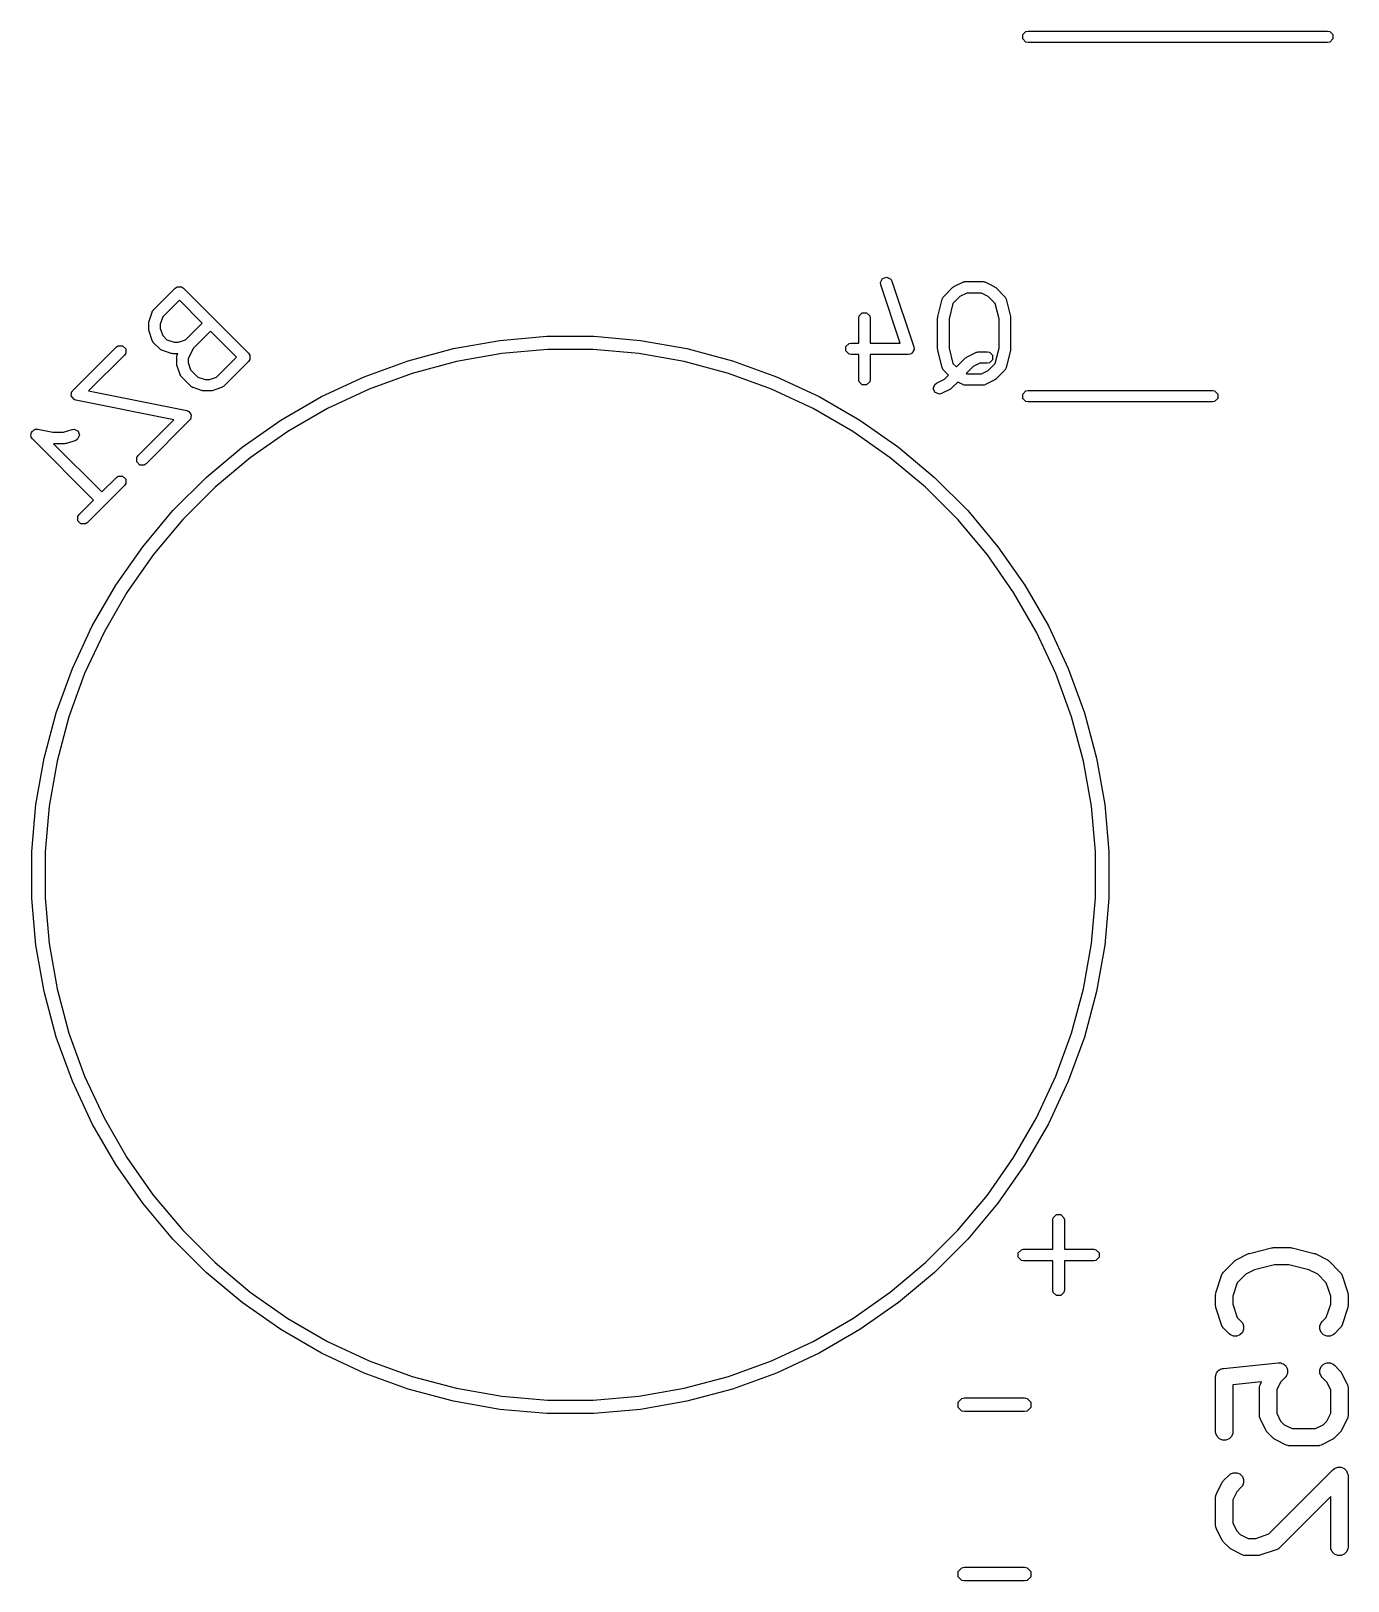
# Model space of a CAD drawing. Header units: inches. Extents: x 0.38 to 5.39, y 0.12 to 3.22.
# Drawn here: x 2.504 to 2.954, y 0.158 to 0.687 of the extents above; entities that cross this region are included whole.
import ezdxf

# ---------------------------------------------------------------- set-up
doc = ezdxf.new("R2010")
doc.units = ezdxf.units.IN
doc.header["$MEASUREMENT"] = 0
doc.layers.add('BLACK', color=250, linetype='CONTINUOUS')

msp = doc.modelspace()

# ---------------------------------------------------------------- linework, layer by layer
at = {"layer": 'BLACK', "linetype": 'CONTINUOUS'}
for p, q in [((2.84323, 0.68603), (2.84429, 0.68709)), ((2.84323, 0.68452), (2.84323, 0.68603)), ((2.84429, 0.68346), (2.84323, 0.68452)), ((2.84429, 0.68709), (2.84505, 0.68724)), ((2.84505, 0.68331), (2.84429, 0.68346)), ((2.84505, 0.68724), (2.87654, 0.68724)), ((2.87654, 0.68331), (2.84505, 0.68331)), ((2.87654, 0.68724), (2.94741, 0.68724)), ((2.94741, 0.68331), (2.87654, 0.68331)), ((2.94741, 0.68724), (2.94816, 0.68709)), ((2.94816, 0.68346), (2.94741, 0.68331)), ((2.94816, 0.68709), (2.94923, 0.68603)), ((2.94923, 0.68452), (2.94816, 0.68346)), ((2.94923, 0.68603), (2.94923, 0.68452)), ((2.54607, 0.59198), (2.5535, 0.59941)), ((2.5535, 0.59941), (2.55414, 0.59983)), ((2.55414, 0.59983), (2.55564, 0.59983)), ((2.55564, 0.59983), (2.55628, 0.59941)), ((2.55628, 0.59941), (2.57855, 0.57714)), ((2.79462, 0.60129), (2.79529, 0.60264)), ((2.79472, 0.60053), (2.79462, 0.60129)), ((2.80135, 0.58062), (2.79472, 0.60053)), ((2.79529, 0.60264), (2.79672, 0.60311)), ((2.79672, 0.60311), (2.79807, 0.60244)), ((2.79807, 0.60244), (2.79845, 0.60177)), ((2.79845, 0.60177), (2.80595, 0.57928)), ((2.81619, 0.59654), (2.81919, 0.59954)), ((2.81919, 0.59954), (2.81945, 0.59972)), ((2.81945, 0.59972), (2.8197, 0.59991)), ((2.8197, 0.59991), (2.8227, 0.60141)), ((2.8227, 0.60141), (2.8228, 0.60144)), ((2.8228, 0.60144), (2.82283, 0.60147)), ((2.82283, 0.60147), (2.82314, 0.60153)), ((2.82314, 0.60153), (2.82344, 0.60161)), ((2.82344, 0.60161), (2.82348, 0.6016)), ((2.82348, 0.6016), (2.82358, 0.60162)), ((2.82358, 0.60162), (2.82958, 0.60162)), ((2.82958, 0.60162), (2.82968, 0.6016)), ((2.82968, 0.6016), (2.82972, 0.60161)), ((2.82972, 0.60161), (2.83002, 0.60153)), ((2.83002, 0.60153), (2.83033, 0.60147)), ((2.83033, 0.60147), (2.83037, 0.60144)), ((2.83037, 0.60144), (2.83046, 0.60141)), ((2.83046, 0.60141), (2.83346, 0.59991)), ((2.83346, 0.59991), (2.83371, 0.59972)), ((2.83371, 0.59972), (2.83397, 0.59954)), ((2.83397, 0.59954), (2.83697, 0.59654)), ((2.55489, 0.59523), (2.54919, 0.58953)), ((2.56271, 0.58741), (2.55489, 0.59523)), ((2.81417, 0.58963), (2.81567, 0.59563)), ((2.81567, 0.59563), (2.81576, 0.59582)), ((2.81576, 0.5959), (2.8159, 0.5961)), ((2.81576, 0.59582), (2.81576, 0.5959)), ((2.8159, 0.5961), (2.816, 0.59632)), ((2.816, 0.59632), (2.81607, 0.59637)), ((2.81607, 0.59637), (2.81619, 0.59654)), ((2.81936, 0.59414), (2.81805, 0.58891)), ((2.82175, 0.59653), (2.81936, 0.59414)), ((2.82405, 0.59768), (2.82175, 0.59653)), ((2.82912, 0.59768), (2.82405, 0.59768)), ((2.83141, 0.59653), (2.82912, 0.59768)), ((2.8338, 0.59414), (2.83141, 0.59653)), ((2.83511, 0.58891), (2.8338, 0.59414)), ((2.83697, 0.59654), (2.83709, 0.59637)), ((2.83709, 0.59637), (2.83716, 0.59632)), ((2.83716, 0.59632), (2.83726, 0.5961)), ((2.83726, 0.5961), (2.8374, 0.5959)), ((2.8374, 0.5959), (2.8374, 0.59582)), ((2.8374, 0.59582), (2.83749, 0.59563)), ((2.83749, 0.59563), (2.83899, 0.58963)), ((2.5445, 0.58772), (2.54454, 0.58803)), ((2.54454, 0.58803), (2.5456, 0.59121)), ((2.5456, 0.59121), (2.54565, 0.5913)), ((2.54565, 0.59134), (2.54582, 0.59161)), ((2.54565, 0.5913), (2.54565, 0.59134)), ((2.54582, 0.59161), (2.54598, 0.59188)), ((2.54598, 0.59188), (2.54602, 0.5919)), ((2.54602, 0.5919), (2.54607, 0.59198)), ((2.54919, 0.58953), (2.54837, 0.58709)), ((2.78712, 0.58915), (2.78727, 0.5899)), ((2.78712, 0.58062), (2.78712, 0.58915)), ((2.78727, 0.5899), (2.78833, 0.59097)), ((2.78833, 0.59097), (2.78984, 0.59097)), ((2.78984, 0.59097), (2.7909, 0.5899)), ((2.7909, 0.5899), (2.79105, 0.58915)), ((2.79105, 0.58915), (2.79105, 0.58062)), ((2.81411, 0.58915), (2.81416, 0.58939)), ((2.81411, 0.57865), (2.81411, 0.58915)), ((2.81416, 0.58939), (2.81417, 0.58963)), ((2.81805, 0.58891), (2.81805, 0.57889)), ((2.83511, 0.57889), (2.83511, 0.58891)), ((2.83899, 0.58963), (2.839, 0.58939)), ((2.839, 0.58939), (2.83905, 0.58915)), ((2.83905, 0.58915), (2.83905, 0.57865)), ((2.54444, 0.58741), (2.5445, 0.58772)), ((2.54444, 0.58529), (2.54444, 0.58741)), ((2.5445, 0.58498), (2.54444, 0.58529)), ((2.54454, 0.58467), (2.5445, 0.58498)), ((2.5456, 0.58148), (2.54454, 0.58467)), ((2.54837, 0.58709), (2.54837, 0.58561)), ((2.54837, 0.58561), (2.54919, 0.58317)), ((2.54919, 0.58317), (2.55065, 0.58171)), ((2.55701, 0.58171), (2.56271, 0.58741)), ((2.56549, 0.58463), (2.55969, 0.57882)), ((2.57438, 0.57574), (2.56549, 0.58463)), ((2.66449, 0.58153), (2.68051, 0.58293)), ((2.68051, 0.58293), (2.69658, 0.58293)), ((2.69658, 0.58293), (2.71259, 0.58153)), ((2.5185, 0.56441), (2.53335, 0.57926)), ((2.53335, 0.57926), (2.53399, 0.57968)), ((2.53399, 0.57968), (2.53549, 0.57968)), ((2.53549, 0.57968), (2.53656, 0.57862)), ((2.53656, 0.57862), (2.53656, 0.57711)), ((2.54565, 0.5814), (2.5456, 0.58148)), ((2.54565, 0.58135), (2.54565, 0.5814)), ((2.54582, 0.58109), (2.54565, 0.58135)), ((2.54598, 0.58082), (2.54582, 0.58109)), ((2.54602, 0.5808), (2.54598, 0.58082)), ((2.54607, 0.58071), (2.54602, 0.5808)), ((2.54819, 0.57859), (2.54607, 0.58071)), ((2.54828, 0.57854), (2.54819, 0.57859)), ((2.5483, 0.5785), (2.54828, 0.57854)), ((2.54857, 0.57834), (2.5483, 0.5785)), ((2.54883, 0.57817), (2.54857, 0.57834)), ((2.54888, 0.57817), (2.54883, 0.57817)), ((2.54896, 0.57812), (2.54888, 0.57817)), ((2.55215, 0.57706), (2.54896, 0.57812)), ((2.55065, 0.58171), (2.55309, 0.58089)), ((2.55309, 0.58089), (2.55457, 0.58089)), ((2.55457, 0.58089), (2.55701, 0.58171)), ((2.55969, 0.57882), (2.55792, 0.57528)), ((2.63314, 0.57458), (2.64866, 0.57874)), ((2.64866, 0.57874), (2.66449, 0.58153)), ((2.6807, 0.57839), (2.66509, 0.57702)), ((2.69638, 0.57839), (2.6807, 0.57839)), ((2.712, 0.57702), (2.69638, 0.57839)), ((2.71259, 0.58153), (2.72842, 0.57874)), ((2.72842, 0.57874), (2.74395, 0.57458)), ((2.78277, 0.57941), (2.78383, 0.58047)), ((2.78277, 0.5779), (2.78277, 0.57941)), ((2.78383, 0.57683), (2.78277, 0.5779)), ((2.78383, 0.58047), (2.78459, 0.58062)), ((2.78459, 0.58062), (2.78712, 0.58062)), ((2.79105, 0.58062), (2.80135, 0.58062)), ((2.80558, 0.57758), (2.80537, 0.57717)), ((2.8059, 0.5779), (2.80558, 0.57758)), ((2.80605, 0.57851), (2.8059, 0.57822)), ((2.8059, 0.57822), (2.8059, 0.5779)), ((2.80595, 0.57928), (2.80605, 0.57851)), ((2.81416, 0.57842), (2.81411, 0.57865)), ((2.81417, 0.57818), (2.81416, 0.57842)), ((2.81567, 0.57218), (2.81417, 0.57818)), ((2.81805, 0.57889), (2.81936, 0.57366)), ((2.8242, 0.57591), (2.8272, 0.57741)), ((2.8272, 0.57741), (2.8273, 0.57744)), ((2.8273, 0.57744), (2.82733, 0.57747)), ((2.82733, 0.57747), (2.82764, 0.57753)), ((2.82764, 0.57753), (2.82794, 0.57762)), ((2.82794, 0.57762), (2.82798, 0.5776)), ((2.82798, 0.5776), (2.82808, 0.57762)), ((2.82808, 0.57762), (2.83108, 0.57762)), ((2.83108, 0.57762), (2.83183, 0.57747)), ((2.83183, 0.57747), (2.8329, 0.57641)), ((2.8338, 0.57366), (2.83511, 0.57889)), ((2.83899, 0.57818), (2.83749, 0.57218)), ((2.839, 0.57842), (2.83899, 0.57818)), ((2.83905, 0.57865), (2.839, 0.57842)), ((2.53613, 0.57647), (2.52388, 0.56423)), ((2.53656, 0.57711), (2.53613, 0.57647)), ((2.55246, 0.57702), (2.55215, 0.57706)), ((2.55277, 0.57696), (2.55246, 0.57702)), ((2.55436, 0.57696), (2.55277, 0.57696)), ((2.55398, 0.57574), (2.554, 0.57584)), ((2.55398, 0.57362), (2.55398, 0.57574)), ((2.55404, 0.57331), (2.55398, 0.57362)), ((2.55399, 0.57588), (2.55407, 0.57619)), ((2.554, 0.57584), (2.55399, 0.57588)), ((2.55408, 0.573), (2.55404, 0.57331)), ((2.55407, 0.57619), (2.55413, 0.5765)), ((2.55514, 0.56982), (2.55408, 0.573)), ((2.55413, 0.5765), (2.55416, 0.57653)), ((2.55416, 0.57653), (2.55419, 0.57662)), ((2.55419, 0.57662), (2.55436, 0.57696)), ((2.55792, 0.57528), (2.55792, 0.57394)), ((2.55792, 0.57394), (2.55873, 0.5715)), ((2.56761, 0.56898), (2.57438, 0.57574)), ((2.57855, 0.57435), (2.57007, 0.56587)), ((2.57855, 0.57714), (2.57898, 0.5765)), ((2.57898, 0.57499), (2.57855, 0.57435)), ((2.57898, 0.5765), (2.57898, 0.5765)), ((2.57898, 0.5765), (2.57898, 0.57499)), ((2.61803, 0.56908), (2.63314, 0.57458)), ((2.64965, 0.5743), (2.63451, 0.57024)), ((2.66509, 0.57702), (2.64965, 0.5743)), ((2.72744, 0.5743), (2.712, 0.57702)), ((2.74258, 0.57024), (2.72744, 0.5743)), ((2.74395, 0.57458), (2.75905, 0.56908)), ((2.78459, 0.57668), (2.78383, 0.57683)), ((2.78712, 0.57668), (2.78459, 0.57668)), ((2.78712, 0.56815), (2.78712, 0.57668)), ((2.80408, 0.57668), (2.79105, 0.57668)), ((2.79105, 0.57668), (2.79105, 0.56815)), ((2.80484, 0.57683), (2.80408, 0.57668)), ((2.80507, 0.57706), (2.80484, 0.57683)), ((2.80537, 0.57717), (2.80507, 0.57706)), ((2.81576, 0.57198), (2.81567, 0.57218)), ((2.81936, 0.57366), (2.82058, 0.57244)), ((2.82058, 0.57244), (2.82369, 0.57554)), ((2.82369, 0.57554), (2.82395, 0.57572)), ((2.82625, 0.57254), (2.8239, 0.57019)), ((2.82395, 0.57572), (2.8242, 0.57591)), ((2.82855, 0.57368), (2.82625, 0.57254)), ((2.83108, 0.57368), (2.82855, 0.57368)), ((2.83183, 0.57383), (2.83108, 0.57368)), ((2.83141, 0.57127), (2.8338, 0.57366)), ((2.8329, 0.5749), (2.83183, 0.57383)), ((2.8329, 0.57641), (2.8329, 0.5749)), ((2.83749, 0.57218), (2.8374, 0.57198)), ((2.55519, 0.56973), (2.55514, 0.56982)), ((2.55519, 0.56969), (2.55519, 0.56973)), ((2.55537, 0.56943), (2.55519, 0.56969)), ((2.55552, 0.56915), (2.55537, 0.56943)), ((2.55556, 0.56913), (2.55552, 0.56915)), ((2.55562, 0.56905), (2.55556, 0.56913)), ((2.5588, 0.56587), (2.55562, 0.56905)), ((2.55873, 0.5715), (2.56125, 0.56898)), ((2.56125, 0.56898), (2.56369, 0.56817)), ((2.56369, 0.56817), (2.56517, 0.56817)), ((2.56517, 0.56817), (2.56761, 0.56898)), ((2.60347, 0.56229), (2.61803, 0.56908)), ((2.63451, 0.57024), (2.61978, 0.56488)), ((2.75731, 0.56488), (2.74258, 0.57024)), ((2.75905, 0.56908), (2.77362, 0.56229)), ((2.78727, 0.5674), (2.78712, 0.56815)), ((2.78833, 0.56634), (2.78727, 0.5674)), ((2.7909, 0.5674), (2.78984, 0.56634)), ((2.79105, 0.56815), (2.7909, 0.5674)), ((2.8131, 0.56644), (2.8137, 0.56691)), ((2.8137, 0.56691), (2.81642, 0.56827)), ((2.81576, 0.5719), (2.81576, 0.57198)), ((2.8159, 0.5717), (2.81576, 0.5719)), ((2.816, 0.57148), (2.8159, 0.5717)), ((2.81607, 0.57144), (2.816, 0.57148)), ((2.81619, 0.57126), (2.81607, 0.57144)), ((2.8178, 0.56965), (2.81619, 0.57126)), ((2.81642, 0.56827), (2.8178, 0.56965)), ((2.82097, 0.56726), (2.81897, 0.56526)), ((2.8227, 0.56639), (2.82097, 0.56726)), ((2.8239, 0.57019), (2.82405, 0.57012)), ((2.82405, 0.57012), (2.82912, 0.57012)), ((2.82912, 0.57012), (2.83141, 0.57127)), ((2.83346, 0.56789), (2.83046, 0.56639)), ((2.83371, 0.56809), (2.83346, 0.56789)), ((2.83397, 0.56826), (2.83371, 0.56809)), ((2.83697, 0.57126), (2.83397, 0.56826)), ((2.83709, 0.57144), (2.83697, 0.57126)), ((2.83716, 0.57148), (2.83709, 0.57144)), ((2.83726, 0.5717), (2.83716, 0.57148)), ((2.8374, 0.5719), (2.83726, 0.5717)), ((2.8374, 0.57198), (2.8374, 0.5719)), ((2.51796, 0.56264), (2.51807, 0.5632)), ((2.51807, 0.56247), (2.51796, 0.56264)), ((2.51807, 0.56377), (2.51824, 0.56402)), ((2.51807, 0.5632), (2.51807, 0.56377)), ((2.51807, 0.56226), (2.51807, 0.56247)), ((2.51848, 0.56186), (2.51807, 0.56226)), ((2.51824, 0.56402), (2.51826, 0.56411)), ((2.51826, 0.56411), (2.51834, 0.56417)), ((2.51834, 0.56417), (2.5185, 0.56441)), ((2.5188, 0.56138), (2.51848, 0.56186)), ((2.52388, 0.56423), (2.5574, 0.55752)), ((2.55888, 0.56581), (2.5588, 0.56587)), ((2.5589, 0.56577), (2.55888, 0.56581)), ((2.55918, 0.56562), (2.5589, 0.56577)), ((2.55944, 0.56544), (2.55918, 0.56562)), ((2.55948, 0.56544), (2.55944, 0.56544)), ((2.55957, 0.56539), (2.55948, 0.56544)), ((2.56275, 0.56433), (2.55957, 0.56539)), ((2.56306, 0.56429), (2.56275, 0.56433)), ((2.56337, 0.56423), (2.56306, 0.56429)), ((2.56549, 0.56423), (2.56337, 0.56423)), ((2.5658, 0.56429), (2.56549, 0.56423)), ((2.56612, 0.56433), (2.5658, 0.56429)), ((2.5693, 0.56539), (2.56612, 0.56433)), ((2.56938, 0.56544), (2.5693, 0.56539)), ((2.56943, 0.56544), (2.56938, 0.56544)), ((2.56969, 0.56562), (2.56943, 0.56544)), ((2.56997, 0.56577), (2.56969, 0.56562)), ((2.56999, 0.56581), (2.56997, 0.56577)), ((2.57007, 0.56587), (2.56999, 0.56581)), ((2.58954, 0.55425), (2.60347, 0.56229)), ((2.61978, 0.56488), (2.60557, 0.55825)), ((2.77152, 0.55825), (2.75731, 0.56488)), ((2.77362, 0.56229), (2.78754, 0.55425)), ((2.78984, 0.56634), (2.78833, 0.56634)), ((2.81262, 0.56501), (2.8131, 0.56644)), ((2.81329, 0.56367), (2.81262, 0.56501)), ((2.81472, 0.56319), (2.81329, 0.56367)), ((2.81546, 0.56339), (2.81472, 0.56319)), ((2.81846, 0.56489), (2.81546, 0.56339)), ((2.81871, 0.56509), (2.81846, 0.56489)), ((2.81897, 0.56526), (2.81871, 0.56509)), ((2.8228, 0.56637), (2.8227, 0.56639)), ((2.82283, 0.56634), (2.8228, 0.56637)), ((2.82314, 0.56627), (2.82283, 0.56634)), ((2.82344, 0.56619), (2.82314, 0.56627)), ((2.82348, 0.5662), (2.82344, 0.56619)), ((2.82358, 0.56619), (2.82348, 0.5662)), ((2.82958, 0.56619), (2.82358, 0.56619)), ((2.82968, 0.5662), (2.82958, 0.56619)), ((2.82972, 0.56619), (2.82968, 0.5662)), ((2.83002, 0.56627), (2.82972, 0.56619)), ((2.83033, 0.56634), (2.83002, 0.56627)), ((2.83037, 0.56637), (2.83033, 0.56634)), ((2.83046, 0.56639), (2.83037, 0.56637)), ((2.84323, 0.56319), (2.84429, 0.56426)), ((2.84323, 0.56169), (2.84323, 0.56319)), ((2.84429, 0.56062), (2.84323, 0.56169)), ((2.84429, 0.56426), (2.84505, 0.56441)), ((2.84505, 0.56441), (2.87654, 0.56441)), ((2.87654, 0.56441), (2.90804, 0.56441)), ((2.90804, 0.56441), (2.90879, 0.56426)), ((2.90879, 0.56426), (2.90986, 0.56319)), ((2.90986, 0.56169), (2.90879, 0.56062)), ((2.90986, 0.56319), (2.90986, 0.56169)), ((2.51907, 0.56127), (2.5188, 0.56138)), ((2.51914, 0.5612), (2.51907, 0.56127)), ((2.51924, 0.5612), (2.51914, 0.5612)), ((2.51951, 0.56109), (2.51924, 0.5612)), ((2.55302, 0.55438), (2.51951, 0.56109)), ((2.5574, 0.55752), (2.55766, 0.55741)), ((2.55766, 0.55741), (2.55776, 0.55741)), ((2.55776, 0.55741), (2.55783, 0.55734)), ((2.55783, 0.55734), (2.55811, 0.55723)), ((2.55811, 0.55723), (2.55842, 0.55675)), ((2.55842, 0.55675), (2.55883, 0.55635)), ((2.55883, 0.55635), (2.55883, 0.55614)), ((2.60557, 0.55825), (2.59199, 0.55041)), ((2.7851, 0.55041), (2.77152, 0.55825)), ((2.84505, 0.56047), (2.84429, 0.56062)), ((2.87654, 0.56047), (2.84505, 0.56047)), ((2.90804, 0.56047), (2.87654, 0.56047)), ((2.90879, 0.56062), (2.90804, 0.56047)), ((2.50495, 0.55064), (2.50535, 0.55105)), ((2.50535, 0.55105), (2.50555, 0.55105)), ((2.50555, 0.55105), (2.50572, 0.55116)), ((2.50572, 0.55116), (2.50649, 0.55116)), ((2.50649, 0.55116), (2.5116, 0.55014)), ((2.51533, 0.55014), (2.51821, 0.5511)), ((2.51821, 0.5511), (2.51897, 0.55119)), ((2.51897, 0.55119), (2.52032, 0.55052)), ((2.54077, 0.54214), (2.55302, 0.55438)), ((2.5584, 0.5542), (2.54355, 0.53935)), ((2.55856, 0.55444), (2.5584, 0.5542)), ((2.55865, 0.5545), (2.55856, 0.55444)), ((2.55866, 0.5546), (2.55865, 0.5545)), ((2.55883, 0.55484), (2.55866, 0.5546)), ((2.55883, 0.55614), (2.55894, 0.55598)), ((2.55894, 0.55598), (2.55883, 0.55541)), ((2.55883, 0.55541), (2.55883, 0.55484)), ((2.57638, 0.54504), (2.58954, 0.55425)), ((2.78754, 0.55425), (2.80071, 0.54504)), ((2.50417, 0.54885), (2.50429, 0.54941)), ((2.50429, 0.54868), (2.50417, 0.54885)), ((2.50429, 0.54998), (2.50443, 0.55013)), ((2.50429, 0.54941), (2.50429, 0.54998)), ((2.50429, 0.54848), (2.50429, 0.54868)), ((2.50471, 0.54784), (2.50429, 0.54848)), ((2.50443, 0.55013), (2.50447, 0.55033)), ((2.50447, 0.55033), (2.50495, 0.55064)), ((2.52559, 0.52696), (2.50471, 0.54784)), ((2.5116, 0.55014), (2.51533, 0.55014)), ((2.51565, 0.5462), (2.51192, 0.5462)), ((2.51192, 0.5462), (2.52838, 0.52974)), ((2.51596, 0.54626), (2.51565, 0.5462)), ((2.51627, 0.5463), (2.51596, 0.54626)), ((2.51945, 0.54736), (2.51627, 0.5463)), ((2.52012, 0.54774), (2.51945, 0.54736)), ((2.52079, 0.54909), (2.52012, 0.54774)), ((2.52032, 0.55052), (2.52079, 0.54909)), ((2.59199, 0.55041), (2.57915, 0.54142)), ((2.79794, 0.54142), (2.7851, 0.55041)), ((2.54034, 0.5415), (2.54077, 0.54214)), ((2.54034, 0.53999), (2.54034, 0.5415)), ((2.56406, 0.5347), (2.57638, 0.54504)), ((2.57915, 0.54142), (2.56714, 0.53135)), ((2.80995, 0.53135), (2.79794, 0.54142)), ((2.80071, 0.54504), (2.81302, 0.5347)), ((2.53335, 0.53471), (2.53399, 0.53514)), ((2.53399, 0.53514), (2.53549, 0.53514)), ((2.53549, 0.53514), (2.53656, 0.53408)), ((2.54141, 0.53893), (2.54034, 0.53999)), ((2.54292, 0.53893), (2.54141, 0.53893)), ((2.54355, 0.53935), (2.54292, 0.53893)), ((2.53613, 0.53193), (2.5234, 0.5192)), ((2.52838, 0.52974), (2.53335, 0.53471)), ((2.53656, 0.53257), (2.53613, 0.53193)), ((2.53656, 0.53408), (2.53656, 0.53257)), ((2.5527, 0.52334), (2.56406, 0.5347)), ((2.56714, 0.53135), (2.55606, 0.52026)), ((2.82103, 0.52026), (2.80995, 0.53135)), ((2.81302, 0.5347), (2.82439, 0.52334)), ((2.52062, 0.52199), (2.52559, 0.52696)), ((2.52019, 0.52135), (2.52062, 0.52199)), ((2.52019, 0.51984), (2.52019, 0.52135)), ((2.52126, 0.51878), (2.52019, 0.51984)), ((2.5234, 0.5192), (2.52277, 0.51878)), ((2.54237, 0.51102), (2.5527, 0.52334)), ((2.55606, 0.52026), (2.54598, 0.50825)), ((2.83111, 0.50825), (2.82103, 0.52026)), ((2.82439, 0.52334), (2.83472, 0.51102)), ((2.52277, 0.51878), (2.52126, 0.51878)), ((2.53315, 0.49786), (2.54237, 0.51102)), ((2.83472, 0.51102), (2.84394, 0.49786)), ((2.54598, 0.50825), (2.53699, 0.49541)), ((2.8401, 0.49541), (2.83111, 0.50825)), ((2.52511, 0.48394), (2.53315, 0.49786)), ((2.53699, 0.49541), (2.52915, 0.48183)), ((2.84794, 0.48183), (2.8401, 0.49541)), ((2.84394, 0.49786), (2.85198, 0.48394)), ((2.51832, 0.46937), (2.52511, 0.48394)), ((2.85198, 0.48394), (2.85877, 0.46937)), ((2.52915, 0.48183), (2.52252, 0.46763)), ((2.85456, 0.46763), (2.84794, 0.48183)), ((2.51282, 0.45426), (2.51832, 0.46937)), ((2.52252, 0.46763), (2.51716, 0.45289)), ((2.85992, 0.45289), (2.85456, 0.46763)), ((2.85877, 0.46937), (2.86427, 0.45426)), ((2.50866, 0.43874), (2.51282, 0.45426)), ((2.51716, 0.45289), (2.5131, 0.43775)), ((2.86398, 0.43775), (2.85992, 0.45289)), ((2.86427, 0.45426), (2.86843, 0.43874)), ((2.50587, 0.42291), (2.50866, 0.43874)), ((2.5131, 0.43775), (2.51038, 0.42231)), ((2.8667, 0.42231), (2.86398, 0.43775)), ((2.86843, 0.43874), (2.87122, 0.42291)), ((2.50447, 0.4069), (2.50587, 0.42291)), ((2.51038, 0.42231), (2.50902, 0.4067)), ((2.86807, 0.4067), (2.8667, 0.42231)), ((2.87122, 0.42291), (2.87262, 0.4069)), ((2.50447, 0.4067), (2.50447, 0.4069)), ((2.50447, 0.39082), (2.50447, 0.4067)), ((2.50902, 0.4067), (2.50902, 0.39102)), ((2.86807, 0.39102), (2.86807, 0.4067)), ((2.87262, 0.4069), (2.87262, 0.39082)), ((2.50587, 0.37481), (2.50447, 0.39082)), ((2.50902, 0.39102), (2.51038, 0.3754)), ((2.8667, 0.3754), (2.86807, 0.39102)), ((2.87262, 0.39082), (2.87122, 0.37481)), ((2.50866, 0.35898), (2.50587, 0.37481)), ((2.51038, 0.3754), (2.5131, 0.35996)), ((2.86398, 0.35996), (2.8667, 0.3754)), ((2.87122, 0.37481), (2.86843, 0.35898)), ((2.51282, 0.34345), (2.50866, 0.35898)), ((2.5131, 0.35996), (2.51716, 0.34482)), ((2.85992, 0.34482), (2.86398, 0.35996)), ((2.86843, 0.35898), (2.86427, 0.34345)), ((2.51716, 0.34482), (2.52252, 0.33009)), ((2.85456, 0.33009), (2.85992, 0.34482)), ((2.51832, 0.32835), (2.51282, 0.34345)), ((2.86427, 0.34345), (2.85877, 0.32835)), ((2.52252, 0.33009), (2.52915, 0.31588)), ((2.84794, 0.31588), (2.85456, 0.33009)), ((2.52511, 0.31378), (2.51832, 0.32835)), ((2.85877, 0.32835), (2.85198, 0.31378)), ((2.53315, 0.29986), (2.52511, 0.31378)), ((2.52915, 0.31588), (2.53699, 0.30231)), ((2.8401, 0.30231), (2.84794, 0.31588)), ((2.85198, 0.31378), (2.84394, 0.29986)), ((2.53699, 0.30231), (2.54598, 0.28946)), ((2.83111, 0.28946), (2.8401, 0.30231)), ((2.54237, 0.28669), (2.53315, 0.29986)), ((2.84394, 0.29986), (2.83472, 0.28669)), ((2.5527, 0.27438), (2.54237, 0.28669)), ((2.54598, 0.28946), (2.55606, 0.27746)), ((2.82103, 0.27746), (2.83111, 0.28946)), ((2.83472, 0.28669), (2.82439, 0.27438)), ((2.85351, 0.28094), (2.85366, 0.28169)), ((2.85351, 0.27091), (2.85351, 0.28094)), ((2.85366, 0.28169), (2.85472, 0.28275)), ((2.85472, 0.28275), (2.85623, 0.28275)), ((2.85623, 0.28275), (2.8573, 0.28169)), ((2.8573, 0.28169), (2.85745, 0.28094)), ((2.85745, 0.28094), (2.85745, 0.27091)), ((2.55606, 0.27746), (2.56714, 0.26637)), ((2.80995, 0.26637), (2.82103, 0.27746)), ((2.56406, 0.26301), (2.5527, 0.27438)), ((2.82439, 0.27438), (2.81302, 0.26301)), ((2.84166, 0.26969), (2.84273, 0.27076)), ((2.84273, 0.27076), (2.84348, 0.27091)), ((2.84348, 0.27091), (2.85351, 0.27091)), ((2.85745, 0.27091), (2.86748, 0.27091)), ((2.86748, 0.27091), (2.86823, 0.27076)), ((2.86823, 0.27076), (2.86929, 0.26969)), ((2.92074, 0.26953), (2.92824, 0.2714)), ((2.92824, 0.2714), (2.92834, 0.27142)), ((2.92834, 0.27142), (2.92838, 0.27144)), ((2.92838, 0.27144), (2.92859, 0.27146)), ((2.92859, 0.27146), (2.92881, 0.27149)), ((2.92881, 0.27149), (2.92885, 0.27148)), ((2.92885, 0.27148), (2.92895, 0.27149)), ((2.92895, 0.27149), (2.93458, 0.27149)), ((2.93458, 0.27149), (2.93468, 0.27148)), ((2.93468, 0.27148), (2.93472, 0.27149)), ((2.93472, 0.27149), (2.93494, 0.27146)), ((2.93494, 0.27146), (2.93515, 0.27144)), ((2.93515, 0.27144), (2.93519, 0.27142)), ((2.93519, 0.27142), (2.93529, 0.2714)), ((2.93529, 0.2714), (2.94279, 0.26953)), ((2.56714, 0.26637), (2.57915, 0.25629)), ((2.79794, 0.25629), (2.80995, 0.26637)), ((2.84166, 0.26818), (2.84166, 0.26969)), ((2.84273, 0.26712), (2.84166, 0.26818)), ((2.84348, 0.26697), (2.84273, 0.26712)), ((2.85351, 0.26697), (2.84348, 0.26697)), ((2.85351, 0.25694), (2.85351, 0.26697)), ((2.86748, 0.26697), (2.85745, 0.26697)), ((2.85745, 0.26697), (2.85745, 0.25694)), ((2.86823, 0.26712), (2.86748, 0.26697)), ((2.86929, 0.26818), (2.86823, 0.26712)), ((2.86929, 0.26969), (2.86929, 0.26818)), ((2.91187, 0.26313), (2.91562, 0.26688)), ((2.91562, 0.26688), (2.91584, 0.26706)), ((2.91584, 0.26706), (2.91589, 0.26712)), ((2.91589, 0.26712), (2.91598, 0.26718)), ((2.91598, 0.26718), (2.91606, 0.26725)), ((2.91606, 0.26725), (2.91614, 0.26728)), ((2.91614, 0.26728), (2.91638, 0.26743)), ((2.91638, 0.26743), (2.92013, 0.26931)), ((2.92013, 0.26931), (2.92017, 0.26932)), ((2.92017, 0.26932), (2.92019, 0.26933)), ((2.92019, 0.26933), (2.92043, 0.26942)), ((2.92043, 0.26942), (2.92067, 0.26951)), ((2.92067, 0.26951), (2.92069, 0.26951)), ((2.92069, 0.26951), (2.92074, 0.26953)), ((2.92932, 0.26559), (2.92248, 0.26388)), ((2.93421, 0.26559), (2.92932, 0.26559)), ((2.94105, 0.26388), (2.93421, 0.26559)), ((2.94279, 0.26953), (2.94283, 0.26951)), ((2.94283, 0.26951), (2.94286, 0.26951)), ((2.94286, 0.26951), (2.9431, 0.26942)), ((2.9431, 0.26942), (2.94334, 0.26933)), ((2.94334, 0.26933), (2.94335, 0.26932)), ((2.94335, 0.26932), (2.9434, 0.26931)), ((2.9434, 0.26931), (2.94715, 0.26743)), ((2.94715, 0.26743), (2.94739, 0.26728)), ((2.94739, 0.26728), (2.94747, 0.26725)), ((2.94747, 0.26725), (2.94755, 0.26718)), ((2.94755, 0.26718), (2.94764, 0.26712)), ((2.94764, 0.26712), (2.94769, 0.26706)), ((2.94769, 0.26706), (2.94791, 0.26688)), ((2.94791, 0.26688), (2.95166, 0.26313)), ((2.57638, 0.25268), (2.56406, 0.26301)), ((2.81302, 0.26301), (2.80071, 0.25268)), ((2.90928, 0.25635), (2.91115, 0.26197)), ((2.91115, 0.26197), (2.91139, 0.2625)), ((2.91139, 0.2625), (2.91146, 0.26258)), ((2.91146, 0.26258), (2.9115, 0.26268)), ((2.9115, 0.26268), (2.91187, 0.26313)), ((2.91945, 0.26236), (2.91654, 0.25945)), ((2.92248, 0.26388), (2.91945, 0.26236)), ((2.94408, 0.26236), (2.94105, 0.26388)), ((2.94699, 0.25945), (2.94408, 0.26236)), ((2.95166, 0.26313), (2.95203, 0.26268)), ((2.95203, 0.26268), (2.95207, 0.26258)), ((2.95207, 0.26258), (2.95214, 0.2625)), ((2.95214, 0.2625), (2.95238, 0.26197)), ((2.95238, 0.26197), (2.95425, 0.25635)), ((2.57915, 0.25629), (2.59199, 0.2473)), ((2.7851, 0.2473), (2.79794, 0.25629)), ((2.85366, 0.25619), (2.85351, 0.25694)), ((2.85472, 0.25512), (2.85366, 0.25619)), ((2.85623, 0.25512), (2.85472, 0.25512)), ((2.8573, 0.25619), (2.85623, 0.25512)), ((2.85745, 0.25694), (2.8573, 0.25619)), ((2.90913, 0.25542), (2.90916, 0.25571)), ((2.90913, 0.25167), (2.90913, 0.25542)), ((2.90915, 0.25579), (2.90917, 0.25589)), ((2.90916, 0.25571), (2.90915, 0.25579)), ((2.90917, 0.25589), (2.90918, 0.25599)), ((2.90918, 0.25599), (2.90921, 0.25606)), ((2.90921, 0.25606), (2.90928, 0.25635)), ((2.91654, 0.25945), (2.91503, 0.25494)), ((2.91503, 0.25494), (2.91503, 0.25215)), ((2.9485, 0.25494), (2.94699, 0.25945)), ((2.9485, 0.25215), (2.9485, 0.25494)), ((2.95425, 0.25635), (2.95432, 0.25606)), ((2.95432, 0.25606), (2.95435, 0.25599)), ((2.95435, 0.25599), (2.95436, 0.25589)), ((2.95436, 0.25589), (2.95438, 0.25579)), ((2.95438, 0.25579), (2.95437, 0.25571)), ((2.95437, 0.25571), (2.9544, 0.25542)), ((2.9544, 0.25542), (2.9544, 0.25167)), ((2.58954, 0.24346), (2.57638, 0.25268)), ((2.80071, 0.25268), (2.78754, 0.24346)), ((2.90916, 0.25138), (2.90913, 0.25167)), ((2.90915, 0.2513), (2.90916, 0.25138)), ((2.90917, 0.2512), (2.90915, 0.2513)), ((2.90918, 0.25109), (2.90917, 0.2512)), ((2.90921, 0.25102), (2.90918, 0.25109)), ((2.90928, 0.25073), (2.90921, 0.25102)), ((2.91115, 0.24511), (2.90928, 0.25073)), ((2.91503, 0.25215), (2.91654, 0.24764)), ((2.94699, 0.24764), (2.9485, 0.25215)), ((2.95425, 0.25073), (2.95238, 0.24511)), ((2.95432, 0.25102), (2.95425, 0.25073)), ((2.95435, 0.25109), (2.95432, 0.25102)), ((2.95436, 0.2512), (2.95435, 0.25109)), ((2.95438, 0.2513), (2.95436, 0.2512)), ((2.9544, 0.25167), (2.95437, 0.25138)), ((2.95437, 0.25138), (2.95438, 0.2513)), ((2.59199, 0.2473), (2.60557, 0.23946)), ((2.77152, 0.23946), (2.7851, 0.2473)), ((2.91139, 0.24458), (2.91115, 0.24511)), ((2.91146, 0.2445), (2.91139, 0.24458)), ((2.9115, 0.2444), (2.91146, 0.2445)), ((2.91187, 0.24395), (2.9115, 0.2444)), ((2.91374, 0.24208), (2.91187, 0.24395)), ((2.91654, 0.24764), (2.91792, 0.24626)), ((2.91792, 0.24626), (2.91828, 0.24581)), ((2.91828, 0.24581), (2.91873, 0.24474)), ((2.91873, 0.24474), (2.91873, 0.24359)), ((2.9448, 0.24474), (2.94524, 0.24581)), ((2.9448, 0.24359), (2.9448, 0.24474)), ((2.94524, 0.24581), (2.94561, 0.24626)), ((2.94561, 0.24626), (2.94699, 0.24764)), ((2.95166, 0.24395), (2.94979, 0.24208)), ((2.95203, 0.2444), (2.95166, 0.24395)), ((2.95207, 0.2445), (2.95203, 0.2444)), ((2.95214, 0.24458), (2.95207, 0.2445)), ((2.95238, 0.24511), (2.95214, 0.24458)), ((2.60347, 0.23542), (2.58954, 0.24346)), ((2.60557, 0.23946), (2.61978, 0.23284)), ((2.75731, 0.23284), (2.77152, 0.23946)), ((2.78754, 0.24346), (2.77362, 0.23542)), ((2.91419, 0.24171), (2.91374, 0.24208)), ((2.91525, 0.24127), (2.91419, 0.24171)), ((2.91641, 0.24127), (2.91525, 0.24127)), ((2.91747, 0.24171), (2.91641, 0.24127)), ((2.91828, 0.24253), (2.91747, 0.24171)), ((2.91873, 0.24359), (2.91828, 0.24253)), ((2.94524, 0.24253), (2.9448, 0.24359)), ((2.94606, 0.24171), (2.94524, 0.24253)), ((2.94712, 0.24127), (2.94606, 0.24171)), ((2.94828, 0.24127), (2.94712, 0.24127)), ((2.94934, 0.24171), (2.94828, 0.24127)), ((2.94979, 0.24208), (2.94934, 0.24171)), ((2.61803, 0.22863), (2.60347, 0.23542)), ((2.77362, 0.23542), (2.75905, 0.22863)), ((2.63314, 0.22313), (2.61803, 0.22863)), ((2.61978, 0.23284), (2.63451, 0.22748)), ((2.74258, 0.22748), (2.75731, 0.23284)), ((2.75905, 0.22863), (2.74395, 0.22313)), ((2.90916, 0.22765), (2.90918, 0.22787)), ((2.90918, 0.22787), (2.90935, 0.22827)), ((2.90935, 0.22827), (2.90947, 0.22868)), ((2.90947, 0.22868), (2.90957, 0.2288)), ((2.90957, 0.2288), (2.90962, 0.22894)), ((2.90962, 0.22894), (2.90993, 0.22924)), ((2.90993, 0.22924), (2.9102, 0.22957)), ((2.9102, 0.22957), (2.91033, 0.22964)), ((2.91033, 0.22964), (2.91044, 0.22975)), ((2.91044, 0.22975), (2.91084, 0.22992)), ((2.91084, 0.22992), (2.91122, 0.23012)), ((2.91122, 0.23012), (2.91144, 0.23016)), ((2.91144, 0.23016), (2.9115, 0.23019)), ((2.9115, 0.23019), (2.91158, 0.23019)), ((2.91158, 0.23019), (2.91179, 0.23023)), ((2.91179, 0.23023), (2.93053, 0.23211)), ((2.93053, 0.23211), (2.93111, 0.23211)), ((2.93111, 0.23211), (2.93125, 0.23207)), ((2.93125, 0.23207), (2.9314, 0.23207)), ((2.9314, 0.23207), (2.9318, 0.2319)), ((2.9318, 0.2319), (2.93222, 0.23178)), ((2.93222, 0.23178), (2.93233, 0.23168)), ((2.93233, 0.23168), (2.93247, 0.23162)), ((2.93247, 0.23162), (2.93277, 0.23132)), ((2.93277, 0.23132), (2.93311, 0.23105)), ((2.93311, 0.23105), (2.93318, 0.23092)), ((2.93318, 0.23092), (2.93328, 0.23081)), ((2.93328, 0.23081), (2.93345, 0.23041)), ((2.93343, 0.22778), (2.93334, 0.22767)), ((2.93356, 0.22819), (2.93343, 0.22778)), ((2.93345, 0.23041), (2.93365, 0.23003)), ((2.93372, 0.22859), (2.93356, 0.22819)), ((2.93365, 0.23003), (2.93367, 0.22988)), ((2.93367, 0.22988), (2.93372, 0.22975)), ((2.93372, 0.22975), (2.93372, 0.22931)), ((2.93372, 0.22931), (2.93377, 0.22888)), ((2.93377, 0.22888), (2.93372, 0.22874)), ((2.93372, 0.22874), (2.93372, 0.22859)), ((2.9448, 0.22975), (2.94524, 0.23081)), ((2.9448, 0.22859), (2.9448, 0.22975)), ((2.94524, 0.22753), (2.9448, 0.22859)), ((2.94524, 0.23081), (2.94606, 0.23162)), ((2.94606, 0.23162), (2.94712, 0.23207)), ((2.94712, 0.23207), (2.94828, 0.23207)), ((2.94828, 0.23207), (2.94934, 0.23162)), ((2.94934, 0.23162), (2.94979, 0.23126)), ((2.94979, 0.23126), (2.95166, 0.22938)), ((2.95166, 0.22938), (2.95185, 0.22916)), ((2.95185, 0.22916), (2.95191, 0.22911)), ((2.95191, 0.22911), (2.95196, 0.22902)), ((2.95196, 0.22902), (2.95203, 0.22894)), ((2.95203, 0.22894), (2.95206, 0.22886)), ((2.95206, 0.22886), (2.95222, 0.22862)), ((2.95222, 0.22862), (2.95409, 0.22487)), ((2.64866, 0.21897), (2.63314, 0.22313)), ((2.63451, 0.22748), (2.64965, 0.22342)), ((2.64965, 0.22342), (2.66509, 0.2207)), ((2.712, 0.2207), (2.72744, 0.22342)), ((2.72744, 0.22342), (2.74258, 0.22748)), ((2.74395, 0.22313), (2.72842, 0.21897)), ((2.90913, 0.22729), (2.90915, 0.22751)), ((2.90913, 0.20855), (2.90913, 0.22729)), ((2.90914, 0.22758), (2.90916, 0.22765)), ((2.90915, 0.22751), (2.90914, 0.22758)), ((2.9248, 0.2256), (2.91503, 0.22462)), ((2.91503, 0.22462), (2.91503, 0.20855)), ((2.92412, 0.22355), (2.92418, 0.22412)), ((2.92412, 0.21417), (2.92412, 0.22355)), ((2.92418, 0.22412), (2.92422, 0.22422)), ((2.92422, 0.22422), (2.92423, 0.22433)), ((2.92423, 0.22433), (2.92444, 0.22487)), ((2.92444, 0.22487), (2.9248, 0.2256)), ((2.93138, 0.22555), (2.93003, 0.22285)), ((2.93003, 0.22285), (2.93003, 0.21487)), ((2.93292, 0.22708), (2.93138, 0.22555)), ((2.93328, 0.22753), (2.93292, 0.22708)), ((2.93334, 0.22767), (2.93328, 0.22753)), ((2.94561, 0.22708), (2.94524, 0.22753)), ((2.94715, 0.22555), (2.94561, 0.22708)), ((2.9485, 0.22285), (2.94715, 0.22555)), ((2.9485, 0.21487), (2.9485, 0.22285)), ((2.95409, 0.22487), (2.9543, 0.22433)), ((2.9543, 0.22433), (2.9543, 0.22422)), ((2.9543, 0.22422), (2.95435, 0.22412)), ((2.95435, 0.22412), (2.9544, 0.22355)), ((2.9544, 0.22355), (2.9544, 0.21417)), ((2.66449, 0.21618), (2.64866, 0.21897)), ((2.66509, 0.2207), (2.6807, 0.21933)), ((2.6807, 0.21933), (2.69638, 0.21933)), ((2.69638, 0.21933), (2.712, 0.2207)), ((2.72842, 0.21897), (2.71259, 0.21618)), ((2.82108, 0.2187), (2.82235, 0.21998)), ((2.82108, 0.21689), (2.82108, 0.2187)), ((2.82235, 0.21998), (2.82326, 0.22016)), ((2.82326, 0.22016), (2.84383, 0.22016)), ((2.84383, 0.22016), (2.84473, 0.21998)), ((2.84473, 0.21998), (2.84601, 0.2187)), ((2.84601, 0.2187), (2.84601, 0.21689)), ((2.68051, 0.21478), (2.66449, 0.21618)), ((2.69658, 0.21478), (2.68051, 0.21478)), ((2.71259, 0.21618), (2.69658, 0.21478)), ((2.82235, 0.21561), (2.82108, 0.21689)), ((2.82326, 0.21543), (2.82235, 0.21561)), ((2.84383, 0.21543), (2.82326, 0.21543)), ((2.84473, 0.21561), (2.84383, 0.21543)), ((2.84601, 0.21689), (2.84473, 0.21561)), ((2.92418, 0.2136), (2.92412, 0.21417)), ((2.92422, 0.2135), (2.92418, 0.2136)), ((2.92423, 0.21339), (2.92422, 0.2135)), ((2.92444, 0.21285), (2.92423, 0.21339)), ((2.92631, 0.2091), (2.92444, 0.21285)), ((2.93003, 0.21487), (2.93138, 0.21217)), ((2.93138, 0.21217), (2.93258, 0.21097)), ((2.94595, 0.21097), (2.94715, 0.21217)), ((2.94715, 0.21217), (2.9485, 0.21487)), ((2.95409, 0.21285), (2.95222, 0.2091)), ((2.9543, 0.21339), (2.95409, 0.21285)), ((2.95435, 0.2136), (2.9543, 0.2135)), ((2.9543, 0.2135), (2.9543, 0.21339)), ((2.9544, 0.21417), (2.95435, 0.2136)), ((2.90918, 0.20797), (2.90913, 0.20855)), ((2.90962, 0.20691), (2.90918, 0.20797)), ((2.91044, 0.20609), (2.90962, 0.20691)), ((2.91453, 0.20691), (2.91372, 0.20609)), ((2.91498, 0.20797), (2.91453, 0.20691)), ((2.91503, 0.20855), (2.91498, 0.20797)), ((2.92647, 0.20885), (2.92631, 0.2091)), ((2.9265, 0.20878), (2.92647, 0.20885)), ((2.92656, 0.2087), (2.9265, 0.20878)), ((2.92662, 0.20861), (2.92656, 0.2087)), ((2.92668, 0.20856), (2.92662, 0.20861)), ((2.92686, 0.20833), (2.92668, 0.20856)), ((2.92874, 0.20646), (2.92686, 0.20833)), ((2.93258, 0.21097), (2.93527, 0.20963)), ((2.93527, 0.20963), (2.94325, 0.20963)), ((2.94325, 0.20963), (2.94595, 0.21097)), ((2.95166, 0.20833), (2.94979, 0.20646)), ((2.95185, 0.20856), (2.95166, 0.20833)), ((2.95191, 0.20861), (2.95185, 0.20856)), ((2.95196, 0.2087), (2.95191, 0.20861)), ((2.95203, 0.20878), (2.95196, 0.2087)), ((2.95206, 0.20885), (2.95203, 0.20878)), ((2.95222, 0.2091), (2.95206, 0.20885)), ((2.9115, 0.20565), (2.91044, 0.20609)), ((2.91266, 0.20565), (2.9115, 0.20565)), ((2.91372, 0.20609), (2.91266, 0.20565)), ((2.92897, 0.20627), (2.92874, 0.20646)), ((2.92902, 0.20621), (2.92897, 0.20627)), ((2.92911, 0.20616), (2.92902, 0.20621)), ((2.92919, 0.20609), (2.92911, 0.20616)), ((2.92926, 0.20606), (2.92919, 0.20609)), ((2.92951, 0.20591), (2.92926, 0.20606)), ((2.93326, 0.20403), (2.92951, 0.20591)), ((2.9338, 0.20382), (2.93326, 0.20403)), ((2.9339, 0.20382), (2.9338, 0.20382)), ((2.934, 0.20378), (2.9339, 0.20382)), ((2.93458, 0.20372), (2.934, 0.20378)), ((2.94395, 0.20372), (2.93458, 0.20372)), ((2.94453, 0.20378), (2.94395, 0.20372)), ((2.94462, 0.20382), (2.94453, 0.20378)), ((2.94473, 0.20382), (2.94462, 0.20382)), ((2.94527, 0.20403), (2.94473, 0.20382)), ((2.94902, 0.20591), (2.94527, 0.20403)), ((2.94927, 0.20606), (2.94902, 0.20591)), ((2.94934, 0.20609), (2.94927, 0.20606)), ((2.94942, 0.20616), (2.94934, 0.20609)), ((2.94951, 0.20621), (2.94942, 0.20616)), ((2.94956, 0.20627), (2.94951, 0.20621)), ((2.94979, 0.20646), (2.94956, 0.20627)), ((2.94936, 0.19564), (2.94981, 0.196)), ((2.94981, 0.196), (2.95056, 0.19632)), ((2.95056, 0.19632), (2.95087, 0.19644)), ((2.95087, 0.19644), (2.95203, 0.19644)), ((2.95203, 0.19644), (2.95309, 0.196)), ((2.95309, 0.196), (2.9539, 0.19519)), ((2.90944, 0.18737), (2.91131, 0.19112)), ((2.91131, 0.19112), (2.91147, 0.19137)), ((2.91147, 0.19137), (2.9115, 0.19144)), ((2.9115, 0.19144), (2.91157, 0.19152)), ((2.91157, 0.19152), (2.91162, 0.19161)), ((2.91162, 0.19161), (2.91168, 0.19166)), ((2.91168, 0.19166), (2.91187, 0.19189)), ((2.91187, 0.19189), (2.91374, 0.19376)), ((2.91374, 0.19376), (2.91419, 0.19413)), ((2.91419, 0.19413), (2.91525, 0.19457)), ((2.91525, 0.19457), (2.91641, 0.19457)), ((2.91641, 0.19457), (2.91747, 0.19413)), ((2.91747, 0.19413), (2.91828, 0.19331)), ((2.91828, 0.19331), (2.91873, 0.19225)), ((2.91873, 0.1911), (2.91828, 0.19003)), ((2.91873, 0.19225), (2.91873, 0.1911)), ((2.92736, 0.17363), (2.94936, 0.19564)), ((2.9539, 0.19519), (2.95416, 0.19457)), ((2.95416, 0.19457), (2.95435, 0.19412)), ((2.95435, 0.19412), (2.9544, 0.19355)), ((2.9544, 0.19355), (2.9544, 0.16918)), ((2.90913, 0.18605), (2.90918, 0.18663)), ((2.90913, 0.17668), (2.90913, 0.18605)), ((2.90918, 0.18663), (2.90922, 0.18672)), ((2.90922, 0.18672), (2.90923, 0.18683)), ((2.90923, 0.18683), (2.90944, 0.18737)), ((2.91638, 0.18805), (2.91503, 0.18535)), ((2.91792, 0.18959), (2.91638, 0.18805)), ((2.91828, 0.19003), (2.91792, 0.18959)), ((2.9485, 0.18642), (2.93104, 0.16896)), ((2.9485, 0.16918), (2.9485, 0.18642)), ((2.91503, 0.18535), (2.91503, 0.17737)), ((2.90918, 0.1761), (2.90913, 0.17668)), ((2.90922, 0.176), (2.90918, 0.1761)), ((2.90923, 0.1759), (2.90922, 0.176)), ((2.90944, 0.17536), (2.90923, 0.1759)), ((2.91131, 0.17161), (2.90944, 0.17536)), ((2.91503, 0.17737), (2.91638, 0.17468)), ((2.91147, 0.17136), (2.91131, 0.17161)), ((2.9115, 0.17129), (2.91147, 0.17136)), ((2.91157, 0.17121), (2.9115, 0.17129)), ((2.91162, 0.17112), (2.91157, 0.17121)), ((2.91168, 0.17106), (2.91162, 0.17112)), ((2.91187, 0.17084), (2.91168, 0.17106)), ((2.91374, 0.16896), (2.91187, 0.17084)), ((2.91638, 0.17468), (2.91758, 0.17348)), ((2.91758, 0.17348), (2.92028, 0.17213)), ((2.92028, 0.17213), (2.92285, 0.17213)), ((2.92285, 0.17213), (2.92736, 0.17363)), ((2.91397, 0.16878), (2.91374, 0.16896)), ((2.91402, 0.16872), (2.91397, 0.16878)), ((2.91411, 0.16866), (2.91402, 0.16872)), ((2.91419, 0.1686), (2.91411, 0.16866)), ((2.91426, 0.16857), (2.91419, 0.1686)), ((2.91451, 0.16841), (2.91426, 0.16857)), ((2.91826, 0.16654), (2.91451, 0.16841)), ((2.9188, 0.16633), (2.91826, 0.16654)), ((2.9189, 0.16632), (2.9188, 0.16633)), ((2.919, 0.16628), (2.9189, 0.16632)), ((2.91958, 0.16622), (2.919, 0.16628)), ((2.92333, 0.16622), (2.91958, 0.16622)), ((2.92362, 0.16625), (2.92333, 0.16622)), ((2.9237, 0.16625), (2.92362, 0.16625)), ((2.9238, 0.16627), (2.9237, 0.16625)), ((2.9239, 0.16628), (2.9238, 0.16627)), ((2.92398, 0.16631), (2.9239, 0.16628)), ((2.92426, 0.16638), (2.92398, 0.16631)), ((2.92989, 0.16825), (2.92426, 0.16638)), ((2.93041, 0.16849), (2.92989, 0.16825)), ((2.93049, 0.16856), (2.93041, 0.16849)), ((2.93059, 0.1686), (2.93049, 0.16856)), ((2.93104, 0.16896), (2.93059, 0.1686)), ((2.94855, 0.1686), (2.9485, 0.16918)), ((2.94899, 0.16754), (2.94855, 0.1686)), ((2.94981, 0.16672), (2.94899, 0.16754)), ((2.95087, 0.16628), (2.94981, 0.16672)), ((2.95203, 0.16628), (2.95087, 0.16628)), ((2.95309, 0.16672), (2.95203, 0.16628)), ((2.9539, 0.16754), (2.95309, 0.16672)), ((2.95435, 0.1686), (2.9539, 0.16754)), ((2.9544, 0.16918), (2.95435, 0.1686)), ((2.82108, 0.16083), (2.82235, 0.1621)), ((2.82108, 0.15902), (2.82108, 0.16083)), ((2.82235, 0.15774), (2.82108, 0.15902)), ((2.82235, 0.1621), (2.82326, 0.16228)), ((2.82326, 0.16228), (2.84383, 0.16228)), ((2.84383, 0.16228), (2.84473, 0.1621)), ((2.84473, 0.1621), (2.84601, 0.16083)), ((2.84601, 0.15902), (2.84473, 0.15774)), ((2.84601, 0.16083), (2.84601, 0.15902)), ((2.82326, 0.15756), (2.82235, 0.15774)), ((2.84383, 0.15756), (2.82326, 0.15756)), ((2.84473, 0.15774), (2.84383, 0.15756))]:
    msp.add_line(p, q, dxfattribs=at)

doc.saveas('drawing.dxf')
